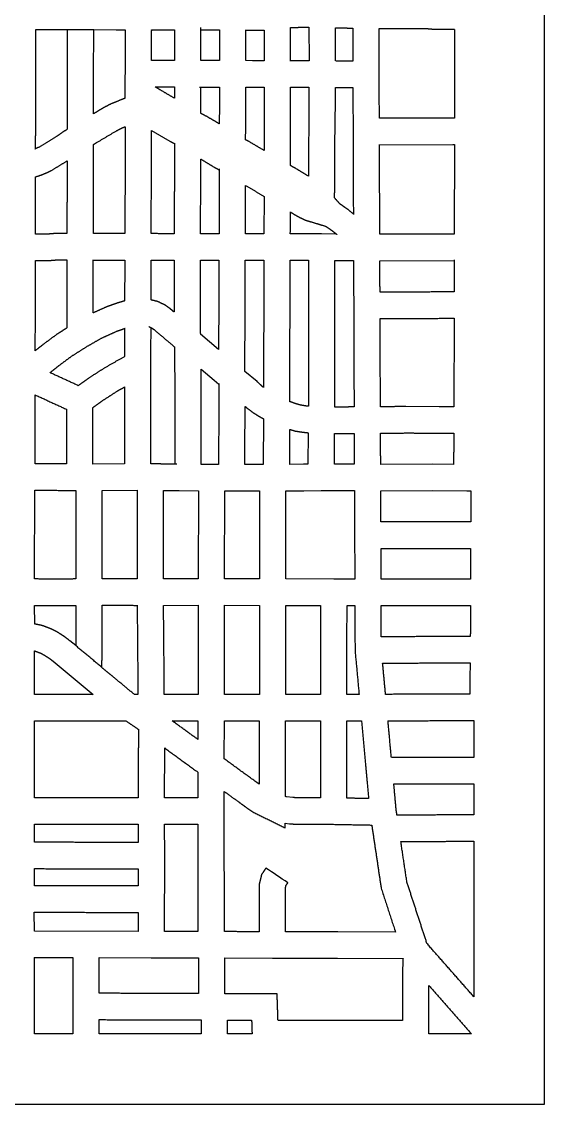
# Model space of a CAD drawing. Header units: millimetres. Extents: x 221 to 753, y -299 to -80.
# Drawn here: x 693.3 to 752.8, y -298.8 to -175.6 of the extents above; entities that cross this region are included whole.
import ezdxf

# ---------------------------------------------------------------- set-up
doc = ezdxf.new("R2010")
doc.units = ezdxf.units.MM
doc.layers.add('Laser$Cut', color=1, linetype='Continuous', true_color=0xff0000)
doc.layers.add('Laser$Outline', color=3, linetype='Continuous', true_color=0x00ff00)

msp = doc.modelspace()

# ---------------------------------------------------------------- linework, layer by layer
at = {"layer": 'Laser$Cut'}
for p, q in [((694.94, -176.52), (697.12, -176.53)), ((697.12, -176.53), (698.54, -176.53)), ((698.54, -176.53), (700.04, -176.54)), ((700.04, -176.54), (701.54, -176.55)), ((701.54, -176.55), (704.1, -176.57)), ((704.1, -176.57), (705.1, -176.57)), ((705.1, -176.57), (705.1, -180.6)), ((708.1, -176.58), (709.82, -176.58)), ((709.82, -176.58), (710.73, -176.58)), ((713.73, -180.08), (713.73, -176.59)), ((713.73, -176.59), (715.85, -176.59)), ((723.92, -176.83), (723.92, -176.33)), ((723.92, -176.85), (723.92, -176.83)), ((723.93, -180.1), (723.92, -176.85)), ((726.02, -176.29), (726.03, -180.07)), ((729.02, -177.08), (729.02, -177.08)), ((731, -176.39), (731, -177.14)), ((731, -177.14), (731, -177.32)), ((731, -177.15), (731, -177.15)), ((734, -176.6), (734, -176.42)), ((734, -176.42), (734.61, -176.43)), ((734, -178.82), (734, -176.6)), ((734, -177.17), (734, -177.17)), ((734.61, -176.43), (735.28, -176.43)), ((735.28, -176.43), (736.9, -176.43)), ((736.9, -176.43), (738.53, -176.43)), ((742.57, -176.54), (742.57, -177.34)), ((731, -177.32), (731, -178.84)), ((742.57, -177.34), (742.56, -186.62)), ((720.93, -179.6), (720.93, -180.09)), ((731, -178.84), (731.01, -180.14)), ((734.02, -181.15), (734, -178.82)), ((705.1, -180.6), (705.09, -182.77)), ((708.35, -180.06), (708.1, -180.06)), ((710.66, -180.07), (708.35, -180.06)), ((710.73, -180.07), (710.66, -180.07)), ((710.73, -180.07), (710.73, -180.07)), ((715.36, -180.08), (713.73, -180.08)), ((715.84, -180.08), (715.36, -180.08)), ((719.61, -180.09), (718.84, -180.08)), ((720.93, -180.09), (719.61, -180.09)), ((723.93, -180.1), (723.85, -180.1)), ((726.03, -180.07), (726.03, -180.1)), ((726.03, -180.1), (726.03, -180.11)), ((729.03, -180.12), (729.03, -180.12)), ((734.02, -181.63), (734.02, -181.15)), ((705.09, -182.77), (705.09, -184.36)), ((708.52, -183.06), (708.93, -183.06)), ((713.59, -183.08), (713.73, -183.08)), ((713.72, -186.08), (713.73, -183.08)), ((718.83, -183.08), (719.71, -183.09)), ((719.71, -183.09), (720.93, -183.09)), ((720.93, -183.09), (720.92, -185.37)), ((723.91, -192.01), (723.93, -183.1)), ((723.93, -183.1), (725.83, -183.11)), ((725.83, -183.11), (726.02, -183.11)), ((729.02, -184.59), (729.02, -183.12)), ((729.02, -183.12), (730.91, -183.14)), ((730.91, -183.14), (731.02, -183.14)), ((728.98, -189.8), (729.02, -184.59)), ((720.92, -185.37), (720.91, -190.29)), ((701.52, -186.12), (701.52, -186.12)), ((742.39, -186.62), (734.03, -186.64)), ((742.56, -186.62), (742.39, -186.62)), ((698.51, -187.89), (698.51, -187.89)), ((705.11, -187.59), (705.1, -193.67)), ((708.11, -190.24), (708.11, -188.02)), ((694.93, -190.1), (694.93, -190.1)), ((701.51, -189.61), (701.51, -189.61)), ((708.1, -193.68), (708.11, -190.24)), ((728.95, -195), (728.98, -189.8)), ((734.04, -189.64), (742.39, -189.62)), ((742.39, -189.62), (742.56, -189.62)), ((742.56, -189.62), (742.54, -199.81)), ((694.91, -193.29), (694.91, -193.29)), ((705.1, -193.67), (705.09, -197.04)), ((708.08, -198.13), (708.1, -193.68)), ((720.93, -195.52), (720.9, -199.78)), ((705.09, -197.04), (705.08, -199.75)), ((708.08, -199.75), (708.08, -198.13)), ((698.5, -199.74), (697.14, -199.74)), ((705.07, -199.75), (701.5, -199.75)), ((705.08, -199.75), (705.07, -199.75)), ((714.53, -199.77), (713.69, -199.77)), ((727.45, -199.79), (723.9, -199.78)), ((723.9, -199.78), (723.9, -199.78)), ((729.13, -199.8), (727.45, -199.79)), ((698.49, -202.74), (698.49, -202.74)), ((705.07, -202.75), (705.07, -203.18)), ((705.07, -202.75), (705.07, -202.75)), ((708.06, -207.1), (708.07, -202.75)), ((708.07, -202.75), (710.69, -202.76)), ((713.69, -202.77), (715.78, -202.77)), ((718.78, -202.77), (720.88, -202.78)), ((720.88, -202.78), (720.88, -204.72)), ((723.86, -218.33), (723.88, -202.78)), ((723.88, -202.78), (725.95, -202.78)), ((725.95, -202.78), (725.95, -219.38)), ((728.95, -219.47), (728.95, -202.79)), ((728.95, -202.79), (731.1, -202.81)), ((734.09, -202.83), (742.54, -202.81)), ((742.54, -202.72), (742.54, -206.37)), ((705.07, -203.18), (705.06, -207.4)), ((720.88, -204.72), (720.86, -217.24)), ((708.06, -207.29), (708.06, -207.1)), ((705.06, -210.51), (705.04, -213.74)), ((708.05, -213.06), (708.06, -210.43)), ((742.53, -209.37), (742.51, -219.45)), ((715.74, -212.92), (713.68, -211.19)), ((710.74, -212.64), (710.74, -212.64)), ((710.74, -212.64), (710.74, -213.09)), ((708.04, -214.62), (708.05, -213.06)), ((710.74, -213.09), (710.76, -217.95)), ((708.03, -225.94), (708.04, -214.62)), ((713.75, -215.16), (715.23, -216.4)), ((713.77, -224.85), (713.75, -215.16)), ((720.12, -216.57), (718.73, -215.42)), ((715.23, -216.4), (715.77, -216.85)), ((705.04, -217.19), (705.03, -225.94)), ((715.77, -216.85), (715.76, -219.47)), ((715.77, -216.8), (715.77, -216.85)), ((694.87, -225.93), (694.89, -218.09)), ((710.76, -217.95), (710.77, -225.97)), ((723.86, -218.86), (723.86, -218.33)), ((715.76, -219.47), (715.73, -225.99)), ((731.15, -219.46), (731.15, -219.46)), ((740.84, -219.44), (737.05, -219.42)), ((742.51, -219.45), (740.84, -219.44)), ((742.51, -219.45), (742.51, -219.45)), ((720.85, -220.81), (720.83, -225.99)), ((723.83, -225.98), (723.85, -222.02)), ((725.93, -222.39), (725.91, -225.98)), ((728.91, -225.97), (728.93, -222.47)), ((734.17, -222.44), (734.17, -222.44)), ((739.37, -222.43), (742.49, -222.45)), ((713.77, -225.99), (713.77, -224.85)), ((698.44, -225.94), (694.87, -225.93)), ((705.03, -225.94), (701.44, -225.95)), ((705.03, -225.94), (705.03, -225.94)), ((714.99, -226), (713.77, -225.99)), ((715.73, -226), (714.99, -226)), ((725.41, -225.98), (723.83, -225.99)), ((725.91, -225.98), (725.41, -225.98)), ((740.02, -225.97), (734.18, -225.99)), ((742.47, -225.99), (740.02, -225.97)), ((694.82, -239.02), (694.86, -228.93)), ((702.52, -228.95), (706.53, -228.94)), ((706.47, -228.94), (706.48, -231.45)), ((709.48, -231.45), (709.47, -228.95)), ((710.98, -228.97), (711.25, -228.97)), ((711.25, -228.97), (713.47, -228.99)), ((713.47, -228.99), (713.43, -239.01)), ((713.47, -228.99), (713.47, -228.99)), ((716.43, -239.01), (716.47, -228.99)), ((716.47, -228.99), (720.4, -228.99)), ((723.4, -229.15), (723.4, -228.98)), ((723.4, -228.99), (725.42, -228.98)), ((725.42, -228.98), (727.4, -228.97)), ((727.4, -228.97), (731.19, -228.97)), ((734.19, -228.99), (740.02, -228.97)), ((740.02, -228.97), (743.96, -229)), ((723.39, -239.02), (723.4, -229.15)), ((743.96, -229), (744.44, -229)), ((744.44, -229), (744.42, -232.54)), ((706.48, -231.45), (706.47, -239.01)), ((709.47, -239.02), (709.48, -231.45)), ((744.41, -235.54), (744.4, -239.04)), ((706.47, -239.01), (706.47, -239.02)), ((709.47, -239.02), (709.47, -239.02)), ((713.43, -239.01), (713.43, -239.01)), ((720.39, -239.02), (716.43, -239.01)), ((728.86, -239.03), (723.39, -239.02)), ((731.23, -239.04), (728.86, -239.03)), ((734.23, -239.05), (734.23, -239.05)), ((694.83, -244.14), (694.82, -242.02)), ((709.48, -242.02), (713.43, -242.01)), ((713.43, -242.01), (713.41, -252.15)), ((716.41, -252.15), (716.43, -242.01)), ((716.43, -242.01), (720.39, -242.02)), ((720.39, -242.02), (720.38, -249.01)), ((734.24, -242.05), (734.24, -242.05)), ((744.39, -242.04), (744.39, -243.85)), ((698.77, -246), (698.72, -245.96)), ((698.84, -246.06), (698.77, -246)), ((699.49, -246.6), (698.84, -246.06)), ((694.81, -252.17), (694.82, -247.2)), ((696.87, -248.33), (696.92, -248.36)), ((696.92, -248.36), (699.43, -250.45)), ((744.34, -248.57), (744.32, -250.29)), ((744.34, -248.56), (744.34, -248.57)), ((720.38, -249.01), (720.38, -252.15)), ((699.43, -250.45), (701.49, -252.17)), ((744.32, -250.29), (744.32, -252.13)), ((694.81, -252.17), (694.81, -252.17)), ((713.41, -252.15), (713.41, -252.16)), ((723.38, -252.15), (723.38, -252.15)), ((694.81, -263.89), (694.81, -255.17)), ((713.4, -255.16), (713.39, -257.28)), ((716.37, -259.46), (716.4, -255.15)), ((720.37, -255.15), (720.37, -257.02)), ((720.37, -257.02), (720.35, -262.35)), ((716.48, -259.54), (716.37, -259.46)), ((713.37, -260.97), (713.38, -263.92)), ((716.38, -265.42), (716.38, -263.18)), ((701.72, -263.9), (694.81, -263.89)), ((706.6, -263.91), (701.72, -263.9)), ((706.6, -263.91), (706.6, -263.91)), ((713.38, -263.92), (709.6, -263.91)), ((709.6, -263.91), (709.6, -263.91)), ((713.38, -263.92), (713.38, -263.92)), ((724.18, -263.87), (723.48, -263.79)), ((724.22, -263.88), (724.18, -263.87)), ((716.4, -279.12), (716.38, -265.42)), ((718.98, -265.07), (719.07, -265.12)), ((719.07, -265.12), (719.63, -265.5)), ((694.8, -266.89), (701.72, -266.9)), ((694.8, -268.96), (694.8, -266.89)), ((701.72, -266.9), (706.6, -266.91)), ((709.61, -270.52), (709.6, -266.91)), ((709.6, -266.91), (713.39, -266.92)), ((723.33, -266.79), (723.82, -266.85)), ((723.82, -266.85), (723.97, -266.87)), ((706.61, -268.97), (706.61, -268.98)), ((709.6, -279.1), (709.61, -270.52)), ((694.79, -273.92), (694.79, -271.96)), ((694.79, -279.07), (694.78, -276.92)), ((706.6, -279.09), (694.79, -279.07)), ((694.79, -279.07), (694.79, -279.07)), ((711.98, -279.11), (709.6, -279.1)), ((713.4, -279.11), (711.98, -279.11)), ((720.36, -279.13), (720.36, -279.13)), ((729.29, -279.14), (723.36, -279.13)), ((735.86, -279.17), (729.29, -279.14)), ((694.78, -282.07), (699.17, -282.08)), ((694.79, -288.48), (694.79, -282.07)), ((702.17, -282.08), (708.09, -282.09)), ((708.09, -282.09), (711.97, -282.11)), ((711.97, -282.11), (713.45, -282.11)), ((716.45, -282.12), (721.86, -282.13)), ((721.86, -282.13), (729.28, -282.14)), ((729.28, -282.14), (736.74, -282.17)), ((694.79, -290.76), (694.79, -288.48))]:
    msp.add_line(p, q, dxfattribs=at)
msp.add_lwpolyline([(734.2, -232.54), (734.19, -228.99)], dxfattribs=at)
for points, degree in [([(694.97, -183.12), (694.96, -179.82), (694.94, -176.52)], 2), ([(694.94, -176.52), (694.94, -176.52), (694.94, -176.52)], 2), ([(698.54, -176.53), (698.53, -182.21), (698.51, -187.89)], 2), ([(698.54, -176.53), (698.54, -176.53), (698.54, -176.53)], 2), ([(701.52, -186.12), (701.53, -181.33), (701.54, -176.55)], 2), ([(708.1, -176.6), (708.1, -176.59), (708.1, -176.58)], 2), ([(708.1, -179.25), (708.1, -177.97), (708.1, -176.69)], 2), ([(708.11, -176.6), (708.11, -176.6), (708.11, -176.61), (708.11, -176.62)], 3), ([(708.11, -176.62), (708.11, -176.63), (708.11, -176.64), (708.11, -176.64)], 3), ([(708.11, -176.66), (708.11, -176.66), (708.11, -176.65), (708.11, -176.65)], 3), ([(708.11, -176.67), (708.11, -176.68), (708.11, -176.68), (708.11, -176.69)], 3), ([(708.11, -176.78), (708.11, -176.78), (708.11, -176.78), (708.11, -176.78)], 3), ([(710.73, -176.58), (710.73, -178.33), (710.73, -180.07)], 2), ([(713.73, -176.59), (713.73, -176.46), (713.73, -176.33)], 2), ([(715.85, -176.59), (715.85, -178.34), (715.84, -180.08)], 2), ([(718.84, -180.08), (718.85, -178.34), (718.85, -176.59)], 2), ([(718.85, -176.6), (719.88, -176.6), (720.92, -176.6)], 2), ([(720.92, -176.6), (720.92, -178.1), (720.93, -179.6)], 2), ([(723.91, -176.33), (724.17, -176.32), (724.43, -176.3)], 2), ([(723.92, -176.83), (723.92, -176.83), (723.92, -176.83)], 2), ([(724.43, -176.3), (724.65, -176.3), (724.86, -176.29)], 2), ([(724.86, -176.29), (725.44, -176.29), (726.02, -176.29)], 2), ([(729.02, -176.35), (729.16, -176.35), (729.3, -176.35)], 2), ([(729.02, -177.07), (729.02, -176.71), (729.02, -176.35)], 2), ([(729.02, -177.14), (729.02, -177.11), (729.02, -177.07)], 2), ([(729.03, -180.12), (729.03, -178.63), (729.02, -177.14)], 2), ([(729.3, -176.35), (729.66, -176.36), (730.01, -176.36)], 2), ([(730.01, -176.36), (730.42, -176.37), (730.83, -176.38)], 2), ([(730.83, -176.38), (730.92, -176.38), (731, -176.39)], 2), ([(738.53, -176.43), (738.74, -176.43), (738.95, -176.43)], 2), ([(738.95, -176.43), (739.39, -176.44), (739.82, -176.45)], 2), ([(739.82, -176.45), (740, -176.49), (740.19, -176.52)], 2), ([(741.54, -176.53), (740.86, -176.53), (740.19, -176.52)], 2), ([(742.57, -176.54), (742.05, -176.54), (741.54, -176.53)], 2), ([(741.54, -176.53), (741.54, -176.53), (741.54, -176.53), (741.54, -176.53)], 3), ([(708.1, -180.06), (708.1, -179.65), (708.1, -179.25)], 2), ([(708.35, -180.03), (708.35, -180.03), (708.35, -180.03), (708.35, -180.03)], 3), ([(708.36, -180.06), (708.36, -180.06), (708.36, -180.06), (708.36, -180.06)], 3), ([(726.03, -180.11), (724.98, -180.11), (723.93, -180.1)], 2), ([(731.01, -180.14), (730.02, -180.13), (729.03, -180.12)], 2), ([(734.01, -181.61), (734.01, -181.6), (734.01, -181.6)], 2), ([(734.03, -186.63), (734.02, -184.12), (734.01, -181.61)], 2), ([(734.01, -181.61), (734.01, -181.61), (734.01, -181.61), (734.01, -181.61)], 3), ([(734.02, -181.63), (734.02, -181.62), (734.02, -181.61)], 2), ([(694.93, -190.1), (694.95, -186.61), (694.97, -183.12)], 2), ([(709.01, -183.35), (708.76, -183.21), (708.52, -183.06)], 2), ([(708.93, -183.06), (709.83, -183.07), (710.73, -183.07)], 2), ([(710.72, -184.36), (709.86, -183.85), (709.01, -183.35)], 2), ([(710.73, -183.07), (710.72, -183.72), (710.72, -184.36)], 2), ([(713.73, -183.08), (714.78, -183.08), (715.83, -183.08)], 2), ([(715.83, -183.08), (715.83, -184.04), (715.83, -185)], 2), ([(718.82, -189.09), (718.83, -186.09), (718.83, -183.08)], 2), ([(726.02, -183.1), (725.99, -188.16), (725.96, -193.23)], 2), ([(731.02, -183.14), (731.04, -190.32), (731.07, -197.5)], 2), ([(705.1, -184.36), (704.32, -184.67), (703.54, -184.98)], 2), ([(705.09, -184.36), (705.09, -184.36), (705.09, -184.36)], 2), ([(710.72, -184.36), (710.72, -184.36), (710.72, -184.36)], 2), ([(702.69, -185.42), (702.1, -185.77), (701.52, -186.12)], 2), ([(703.54, -184.98), (703.11, -185.2), (702.69, -185.42)], 2), ([(715.83, -185), (715.83, -186.14), (715.82, -187.28)], 2), ([(714.45, -186.46), (714.08, -186.27), (713.72, -186.08)], 2), ([(715.43, -187.03), (714.94, -186.75), (714.45, -186.46)], 2), ([(715.82, -187.28), (715.63, -187.16), (715.43, -187.03)], 2), ([(734.03, -186.64), (734.03, -186.64), (734.03, -186.63)], 2), ([(698.51, -187.89), (697.88, -188.31), (697.25, -188.74)], 2), ([(698.51, -187.89), (698.51, -187.89), (698.51, -187.89)], 2), ([(701.87, -189.4), (703.01, -188.72), (704.15, -188.05)], 2), ([(704.15, -188.05), (704.47, -187.88), (704.79, -187.71)], 2), ([(704.79, -187.71), (704.95, -187.65), (705.11, -187.59)], 2), ([(708.11, -188.02), (709.15, -188.63), (710.2, -189.23)], 2), ([(708.11, -188.02), (708.11, -188.02), (708.11, -188.02)], 2), ([(715.82, -187.28), (715.82, -187.28), (715.82, -187.28)], 2), ([(697.25, -188.74), (696.27, -189.34), (695.28, -189.94)], 2), ([(701.51, -189.61), (701.69, -189.51), (701.87, -189.4)], 2), ([(710.2, -189.23), (710.46, -189.37), (710.72, -189.51)], 2), ([(710.72, -189.47), (710.72, -189.49), (710.72, -189.52)], 2), ([(710.72, -189.51), (710.72, -189.52), (710.73, -189.52)], 2), ([(710.72, -189.52), (710.72, -190.54), (710.72, -191.56)], 2), ([(719.21, -189.29), (719.01, -189.19), (718.82, -189.09)], 2), ([(720.91, -190.29), (720.06, -189.79), (719.21, -189.29)], 2), ([(694.93, -190.1), (694.89, -190.12), (694.85, -190.14)], 2), ([(695.28, -189.94), (695.1, -190.02), (694.93, -190.1)], 2), ([(701.5, -199.75), (701.5, -194.68), (701.51, -189.61)], 2), ([(701.51, -189.61), (701.51, -189.61), (701.51, -189.61)], 2), ([(720.91, -190.29), (720.91, -190.29), (720.91, -190.29)], 2), ([(734.08, -199.83), (734.06, -194.73), (734.04, -189.63)], 2), ([(696.69, -192.59), (697.6, -192.04), (698.51, -191.48)], 2), ([(698.51, -191.48), (698.5, -195.61), (698.5, -199.74)], 2), ([(698.51, -191.48), (698.51, -191.48), (698.51, -191.48)], 2), ([(710.72, -191.56), (710.71, -195.4), (710.69, -199.24)], 2), ([(713.69, -199.77), (713.71, -195.52), (713.72, -191.27)], 2), ([(713.72, -191.27), (714.44, -191.71), (715.15, -192.14)], 2), ([(724.58, -192.38), (724.25, -192.2), (723.91, -192.01)], 2), ([(694.91, -193.29), (694.99, -193.27), (695.06, -193.25)], 2), ([(695.06, -193.25), (695.45, -193.12), (695.84, -192.98)], 2), ([(695.84, -192.98), (696.27, -192.79), (696.69, -192.59)], 2), ([(715.15, -192.14), (715.47, -192.31), (715.79, -192.49)], 2), ([(715.79, -192.4), (715.8, -193.29), (715.82, -194.18)], 2), ([(725.96, -193.22), (725.27, -192.8), (724.58, -192.38)], 2), ([(725.96, -193.23), (725.96, -193.22), (725.96, -193.22)], 2), ([(694.91, -193.29), (694.91, -193.29), (694.91, -193.29)], 2), ([(694.91, -199.82), (694.91, -196.56), (694.91, -193.29)], 2), ([(715.82, -194.18), (715.81, -196.11), (715.8, -198.04)], 2), ([(718.8, -199.77), (718.81, -197.14), (718.82, -194.51)], 2), ([(718.82, -194.51), (718.82, -194.39), (718.82, -194.28)], 2), ([(718.82, -194.28), (719.88, -194.9), (720.93, -195.52)], 2), ([(718.82, -194.51), (718.82, -194.51), (718.82, -194.51), (718.82, -194.51)], 3), ([(720.1, -195.07), (720.1, -195.07), (720.1, -195.07), (720.1, -195.07)], 3), ([(720.93, -195.52), (720.94, -195.53), (720.95, -195.53)], 2), ([(728.9, -195.65), (728.91, -195.65), (728.91, -195.64)], 2), ([(729.57, -196.4), (729.24, -196.03), (728.9, -195.65)], 2), ([(728.91, -195.64), (728.93, -195.32), (728.95, -195)], 2), ([(729.96, -196.67), (729.77, -196.53), (729.57, -196.4)], 2), ([(730.48, -197.03), (730.22, -196.85), (729.96, -196.67)], 2), ([(715.8, -198.04), (715.8, -198.9), (715.8, -199.77)], 2), ([(715.8, -198.04), (715.8, -198.04), (715.8, -198.04), (715.8, -198.04)], 3), ([(723.9, -199.78), (723.91, -198.54), (723.92, -197.29)], 2), ([(723.91, -197.29), (723.92, -197.3), (723.92, -197.3)], 2), ([(723.92, -197.3), (724.16, -197.44), (724.4, -197.59)], 2), ([(724.4, -197.59), (724.69, -197.75), (724.99, -197.92)], 2), ([(724.99, -197.92), (725.29, -198.06), (725.59, -198.2)], 2), ([(725.59, -198.2), (725.67, -198.22), (725.74, -198.25)], 2), ([(731.14, -197.57), (730.81, -197.3), (730.48, -197.03)], 2), ([(731.07, -197.5), (731.07, -197.5), (731.07, -197.51)], 2), ([(710.69, -199.24), (710.69, -199.5), (710.69, -199.76)], 2), ([(725.74, -198.25), (725.79, -198.26), (725.84, -198.28)], 2), ([(725.84, -198.28), (725.95, -198.31), (726.07, -198.35)], 2), ([(726.07, -198.35), (726.08, -198.35), (726.1, -198.36)], 2), ([(726.1, -198.36), (727.01, -198.63), (727.92, -198.91)], 2), ([(727.92, -198.91), (728.08, -199.02), (728.25, -199.13)], 2), ([(728.25, -199.13), (728.46, -199.28), (728.67, -199.43)], 2), ([(728.67, -199.43), (728.9, -199.61), (729.13, -199.79)], 2), ([(696.18, -199.82), (695.54, -199.82), (694.91, -199.82)], 2), ([(697.14, -199.74), (696.66, -199.78), (696.18, -199.82)], 2), ([(698.5, -199.74), (698.5, -199.74), (698.5, -199.74)], 2), ([(710.69, -199.76), (709.38, -199.76), (708.08, -199.75)], 2), ([(715.8, -199.77), (715.16, -199.77), (714.53, -199.77)], 2), ([(720.9, -199.78), (719.85, -199.77), (718.8, -199.77)], 2), ([(720.9, -199.78), (720.9, -199.78), (720.9, -199.78)], 2), ([(729.13, -199.79), (729.17, -199.82), (729.2, -199.85)], 2), ([(742.54, -199.81), (738.31, -199.82), (734.08, -199.83)], 2), ([(734.08, -199.83), (734.08, -199.83), (734.08, -199.83)], 2), ([(694.9, -213.06), (694.9, -207.94), (694.91, -202.82)], 2), ([(694.91, -202.82), (695.61, -202.82), (696.3, -202.82)], 2), ([(696.3, -202.82), (696.78, -202.78), (697.27, -202.74)], 2), ([(697.27, -202.74), (697.88, -202.74), (698.49, -202.74)], 2), ([(698.49, -202.74), (698.49, -206.61), (698.48, -210.48)], 2), ([(698.49, -202.74), (698.49, -202.74), (698.49, -202.74)], 2), ([(701.48, -208.76), (701.49, -205.75), (701.49, -202.74)], 2), ([(701.49, -202.75), (703.28, -202.75), (705.07, -202.75)], 2), ([(710.69, -202.76), (710.68, -203.87), (710.68, -204.98)], 2), ([(713.67, -210.55), (713.68, -206.66), (713.69, -202.77)], 2), ([(715.78, -202.77), (715.76, -207.84), (715.74, -212.92)], 2), ([(718.73, -215.42), (718.76, -209.09), (718.78, -202.77)], 2), ([(731.09, -202.81), (731.12, -211.13), (731.15, -219.46)], 2), ([(734.1, -206.42), (734.1, -204.62), (734.09, -202.83)], 2), ([(710.68, -204.98), (710.68, -206.82), (710.68, -208.66)], 2), ([(734.1, -206.42), (734.1, -206.42), (734.1, -206.42)], 2), ([(734.11, -206.42), (734.11, -206.42), (734.1, -206.42)], 2), ([(742.54, -206.37), (738.32, -206.4), (734.11, -206.42)], 2), ([(742.54, -206.37), (742.54, -206.37), (742.54, -206.37)], 2), ([(704.2, -207.65), (703.61, -207.87), (703.01, -208.08)], 2), ([(705.06, -207.4), (704.63, -207.53), (704.2, -207.65)], 2), ([(708.83, -207.48), (708.45, -207.38), (708.06, -207.29)], 2), ([(709.64, -207.86), (709.23, -207.67), (708.83, -207.48)], 2), ([(710.24, -208.29), (709.94, -208.08), (709.64, -207.86)], 2), ([(703.01, -208.08), (702.25, -208.42), (701.48, -208.76)], 2), ([(710.67, -208.66), (710.46, -208.48), (710.24, -208.29)], 2), ([(710.68, -208.66), (710.67, -208.66), (710.67, -208.66)], 2), ([(698.48, -210.48), (697.9, -210.85), (697.32, -211.22)], 2), ([(705.06, -210.53), (705.09, -210.52), (705.12, -210.51)], 2), ([(707.81, -210.32), (707.96, -210.39), (708.11, -210.46)], 2), ([(708.11, -210.46), (708.26, -210.56), (708.4, -210.66)], 2), ([(734.12, -209.42), (738.32, -209.4), (742.53, -209.37)], 2), ([(734.15, -219.44), (734.13, -214.43), (734.12, -209.42)], 2), ([(697.32, -211.22), (696.56, -211.79), (695.8, -212.35)], 2), ([(700.76, -212.59), (701.63, -212.09), (702.51, -211.59)], 2), ([(702.51, -211.59), (703.32, -211.23), (704.13, -210.86)], 2), ([(704.13, -210.86), (704.59, -210.7), (705.06, -210.53)], 2), ([(708.4, -210.66), (709.57, -211.65), (710.74, -212.64)], 2), ([(713.71, -211.21), (713.69, -210.88), (713.67, -210.55)], 2), ([(695.8, -212.35), (695.35, -212.7), (694.9, -213.06)], 2), ([(699.02, -213.69), (699.89, -213.14), (700.76, -212.59)], 2), ([(697.62, -214.73), (698.32, -214.21), (699.02, -213.69)], 2), ([(705.04, -213.74), (703.89, -214.39), (702.74, -215.05)], 2), ([(696.56, -215.57), (697.09, -215.15), (697.62, -214.73)], 2), ([(702.74, -215.05), (701.86, -215.61), (700.98, -216.18)], 2), ([(718.73, -215.42), (718.73, -215.42), (718.73, -215.42)], 2), ([(699.79, -217.04), (698.18, -216.3), (696.57, -215.56)], 2), ([(700.98, -216.18), (700.38, -216.61), (699.79, -217.04)], 2), ([(720.77, -217.18), (720.45, -216.87), (720.12, -216.57)], 2), ([(702.67, -218.66), (703.48, -218.14), (704.29, -217.61)], 2), ([(704.29, -217.61), (704.67, -217.4), (705.04, -217.19)], 2), ([(720.86, -217.24), (720.82, -217.21), (720.77, -217.18)], 2), ([(720.86, -217.24), (720.86, -217.24), (720.86, -217.24)], 2), ([(694.89, -218.09), (696.67, -218.91), (698.45, -219.73)], 2), ([(694.89, -218.09), (694.89, -218.09), (694.89, -218.09)], 2), ([(701.45, -219.53), (702.06, -219.1), (702.67, -218.66)], 2), ([(724.53, -219.1), (724.19, -218.98), (723.86, -218.86)], 2), ([(725.13, -219.26), (724.83, -219.18), (724.53, -219.1)], 2), ([(698.45, -219.73), (698.45, -222.83), (698.44, -225.94)], 2), ([(701.44, -225.95), (701.45, -222.74), (701.45, -219.53)], 2), ([(718.73, -225.99), (718.74, -222.69), (718.76, -219.4)], 2), ([(718.76, -219.4), (718.8, -219.43), (718.84, -219.47)], 2), ([(718.84, -219.47), (719.22, -219.77), (719.61, -220.06)], 2), ([(719.61, -220.06), (719.94, -220.27), (720.27, -220.48)], 2), ([(725.66, -219.35), (725.39, -219.31), (725.13, -219.26)], 2), ([(725.95, -219.38), (725.8, -219.36), (725.66, -219.35)], 2), ([(731.15, -219.46), (730.05, -219.47), (728.95, -219.47)], 2), ([(731.15, -219.46), (731.15, -219.46), (731.15, -219.46)], 2), ([(736.66, -219.42), (735.41, -219.43), (734.15, -219.44)], 2), ([(734.15, -219.44), (734.15, -219.44), (734.15, -219.44)], 2), ([(737.05, -219.42), (736.86, -219.42), (736.66, -219.42)], 2), ([(720.27, -220.48), (720.56, -220.64), (720.85, -220.81)], 2), ([(723.85, -222.02), (724.17, -222.11), (724.49, -222.2)], 2), ([(724.49, -222.2), (724.88, -222.26), (725.27, -222.32)], 2), ([(725.27, -222.32), (725.6, -222.36), (725.93, -222.39)], 2), ([(728.93, -222.47), (730.05, -222.47), (731.17, -222.46)], 2), ([(731.17, -222.46), (731.17, -224.22), (731.18, -225.97)], 2), ([(734.17, -222.44), (735.61, -222.43), (737.05, -222.42)], 2), ([(734.18, -225.99), (734.17, -224.22), (734.17, -222.44)], 2), ([(737.05, -222.42), (738.21, -222.42), (739.37, -222.43)], 2), ([(742.49, -222.45), (742.48, -224.22), (742.47, -225.99)], 2), ([(698.44, -225.94), (698.44, -225.94), (698.44, -225.94)], 2), ([(708.87, -225.94), (708.45, -225.94), (708.03, -225.94)], 2), ([(710.77, -225.97), (709.82, -225.96), (708.87, -225.94)], 2), ([(711, -225.97), (710.88, -225.97), (710.77, -225.97)], 2), ([(715.73, -225.99), (715.73, -225.99), (715.73, -226)], 2), ([(715.73, -226), (715.73, -226), (715.73, -226)], 2), ([(720.83, -225.99), (719.78, -225.99), (718.73, -225.99)], 2), ([(718.73, -225.99), (718.73, -225.99), (718.73, -225.99)], 2), ([(720.83, -225.99), (720.83, -225.99), (720.83, -225.99)], 2), ([(720.83, -225.99), (720.83, -225.99), (720.83, -225.99)], 2), ([(723.83, -225.99), (723.83, -225.99), (723.83, -225.98)], 2), ([(731.18, -225.97), (730.04, -225.97), (728.91, -225.97)], 2), ([(728.91, -225.97), (728.91, -225.97), (728.91, -225.97)], 2), ([(731.18, -225.97), (731.18, -225.97), (731.18, -225.97)], 2), ([(742.47, -225.99), (742.47, -225.99), (742.47, -225.99)], 2), ([(694.86, -228.93), (697.19, -228.94), (699.52, -228.95)], 2), ([(699.52, -228.95), (699.51, -233.98), (699.5, -239.02)], 2), ([(702.5, -239.01), (702.51, -233.98), (702.52, -228.95)], 2), ([(709.47, -228.95), (710.22, -228.96), (710.98, -228.97)], 2), ([(720.4, -228.99), (720.39, -234), (720.39, -239.01)], 2), ([(731.19, -228.97), (731.21, -234), (731.23, -239.04)], 2), ([(734.2, -232.54), (734.2, -232.54), (734.2, -232.53)], 2), ([(744.42, -232.54), (739.31, -232.54), (734.2, -232.54)], 2), ([(734.23, -239.04), (734.22, -237.29), (734.22, -235.54)], 2), ([(734.22, -235.54), (739.31, -235.54), (744.41, -235.54)], 2), ([(697.48, -239.04), (696.15, -239.03), (694.82, -239.02)], 2), ([(699.5, -239.02), (698.49, -239.03), (697.48, -239.04)], 2), ([(706.47, -239.02), (704.49, -239.01), (702.5, -239.01)], 2), ([(713.43, -239.01), (711.45, -239.02), (709.47, -239.02)], 2), ([(720.39, -239.01), (720.39, -239.02), (720.39, -239.02)], 2), ([(731.23, -239.04), (731.23, -239.04), (731.23, -239.04)], 2), ([(744.4, -239.04), (739.32, -239.05), (734.23, -239.05)], 2), ([(734.23, -239.05), (734.23, -239.05), (734.23, -239.04)], 2), ([(694.82, -242.02), (696.15, -242.03), (697.48, -242.04)], 2), ([(697.48, -242.04), (698.49, -242.03), (699.5, -242.02)], 2), ([(699.5, -242.02), (699.49, -244.31), (699.49, -246.6)], 2), ([(702.48, -249.09), (702.49, -245.55), (702.5, -242.01)], 2), ([(702.5, -242.01), (704.49, -242.01), (706.49, -242.02)], 2), ([(706.48, -242.01), (706.53, -247.09), (706.57, -252.16)], 2), ([(709.57, -252.16), (709.53, -247.09), (709.48, -242.02)], 2), ([(723.38, -252.15), (723.38, -247.08), (723.39, -242.02)], 2), ([(723.39, -242.02), (725.37, -242.02), (727.35, -242.02)], 2), ([(723.39, -242.02), (723.39, -242.02), (723.39, -242.02)], 2), ([(727.35, -242.02), (727.34, -247.08), (727.34, -252.14)], 2), ([(730.34, -252.14), (730.34, -247.09), (730.35, -242.03)], 2), ([(730.35, -242.03), (730.8, -242.04), (731.24, -242.04)], 2), ([(731.24, -242.04), (731.25, -244.6), (731.26, -247.17)], 2), ([(734.24, -242.05), (739.32, -242.05), (744.39, -242.04)], 2), ([(734.25, -245.59), (734.25, -243.82), (734.24, -242.04)], 2), ([(695.69, -244.32), (695.26, -244.23), (694.83, -244.14)], 2), ([(696.72, -244.71), (696.21, -244.51), (695.69, -244.32)], 2), ([(697.38, -245.05), (697.05, -244.88), (696.72, -244.71)], 2), ([(744.39, -243.85), (744.38, -244.71), (744.37, -245.56)], 2), ([(698.08, -245.49), (697.73, -245.27), (697.38, -245.05)], 2), ([(698.72, -245.96), (698.4, -245.72), (698.08, -245.49)], 2), ([(744.37, -245.56), (739.31, -245.58), (734.25, -245.59)], 2), ([(694.82, -247.2), (694.83, -247.21), (694.85, -247.21)], 2), ([(694.85, -247.21), (695.17, -247.33), (695.49, -247.45)], 2), ([(695.49, -247.45), (695.69, -247.55), (695.89, -247.66)], 2), ([(702.48, -249.09), (700.99, -247.84), (699.49, -246.6)], 2), ([(731.26, -247.17), (731.49, -249.65), (731.72, -252.14)], 2), ([(695.89, -247.66), (696.14, -247.82), (696.39, -247.97)], 2), ([(696.39, -247.97), (696.63, -248.15), (696.87, -248.33)], 2), ([(734.4, -248.59), (739.37, -248.57), (744.34, -248.56)], 2), ([(734.73, -252.14), (734.57, -250.36), (734.4, -248.59)], 2), ([(703.67, -250.08), (703.08, -249.59), (702.48, -249.09)], 2), ([(706.17, -252.16), (704.92, -251.12), (703.67, -250.08)], 2), ([(701.49, -252.17), (698.15, -252.17), (694.81, -252.17)], 2), ([(706.57, -252.16), (706.37, -252.16), (706.17, -252.16)], 2), ([(706.57, -252.16), (706.57, -252.16), (706.57, -252.16)], 2), ([(713.41, -252.16), (711.49, -252.16), (709.57, -252.16)], 2), ([(709.57, -252.16), (709.57, -252.16), (709.57, -252.16)], 2), ([(713.41, -252.16), (713.41, -252.16), (713.41, -252.16)], 2), ([(720.38, -252.15), (718.4, -252.15), (716.41, -252.15)], 2), ([(727.34, -252.14), (725.36, -252.15), (723.38, -252.15)], 2), ([(727.34, -252.14), (727.34, -252.14), (727.34, -252.14)], 2), ([(727.34, -252.14), (727.34, -252.14), (727.34, -252.14)], 2), ([(731.72, -252.14), (731.03, -252.14), (730.33, -252.14)], 2), ([(730.34, -252.14), (730.34, -252.14), (730.34, -252.14)], 2), ([(744.32, -252.13), (739.53, -252.13), (734.73, -252.14)], 2), ([(744.32, -252.13), (744.32, -252.13), (744.32, -252.13)], 2), ([(694.81, -255.17), (700.01, -255.17), (705.21, -255.16)], 2), ([(705.21, -255.16), (705.91, -255.64), (706.62, -256.11)], 2), ([(705.21, -255.16), (705.21, -255.16), (705.21, -255.16)], 2), ([(713.39, -257.27), (711.93, -256.22), (710.47, -255.16)], 2), ([(710.47, -255.16), (711.94, -255.16), (713.4, -255.16)], 2), ([(713.4, -255.16), (713.4, -255.16), (713.4, -255.16)], 2), ([(716.4, -255.15), (718.39, -255.15), (720.37, -255.15)], 2), ([(716.4, -255.15), (716.4, -255.15), (716.4, -255.15)], 2), ([(723.34, -263.76), (723.36, -259.45), (723.37, -255.15)], 2), ([(723.37, -255.15), (725.35, -255.15), (727.34, -255.14)], 2), ([(727.34, -255.14), (727.33, -259.53), (727.33, -263.92)], 2), ([(730.33, -263.95), (730.33, -259.54), (730.34, -255.14)], 2), ([(730.34, -255.14), (731.16, -255.14), (731.99, -255.14)], 2), ([(731.99, -255.14), (732.4, -259.57), (732.81, -263.99)], 2), ([(735, -255.14), (739.9, -255.13), (744.79, -255.13)], 2), ([(735.39, -259.32), (735.2, -257.23), (735.01, -255.14)], 2), ([(744.79, -255.13), (744.79, -257.22), (744.79, -259.31)], 2), ([(706.62, -256.11), (706.61, -260.01), (706.6, -263.91)], 2), ([(713.39, -257.28), (713.39, -257.28), (713.39, -257.27)], 2), ([(709.6, -263.91), (709.61, -261.08), (709.62, -258.24)], 2), ([(709.62, -258.24), (711.49, -259.61), (713.37, -260.97)], 2), ([(720.35, -262.35), (718.41, -260.95), (716.48, -259.54)], 2), ([(736.36, -259.32), (735.88, -259.32), (735.39, -259.33)], 2), ([(735.39, -259.33), (735.39, -259.33), (735.39, -259.32)], 2), ([(744.79, -259.31), (740.58, -259.31), (736.36, -259.32)], 2), ([(713.37, -260.97), (713.37, -260.97), (713.37, -260.97)], 2), ([(716.38, -263.18), (717.17, -263.75), (717.97, -264.33)], 2), ([(735.67, -262.32), (736.02, -262.32), (736.38, -262.32)], 2), ([(735.94, -265.3), (735.81, -263.81), (735.67, -262.32)], 2), ([(735.67, -262.32), (735.67, -262.32), (735.67, -262.32)], 2), ([(736.38, -262.32), (740.58, -262.31), (744.79, -262.31)], 2), ([(744.79, -262.31), (744.79, -264.08), (744.79, -265.84)], 2), ([(717.97, -264.33), (718.48, -264.7), (718.98, -265.07)], 2), ([(723.34, -263.76), (723.34, -263.76), (723.34, -263.76)], 2), ([(723.48, -263.79), (723.41, -263.78), (723.34, -263.76)], 2), ([(725.01, -263.92), (724.61, -263.9), (724.22, -263.88)], 2), ([(727.33, -263.92), (726.17, -263.92), (725.01, -263.92)], 2), ([(727.33, -263.92), (727.33, -263.92), (727.33, -263.92)], 2), ([(730.33, -263.95), (730.33, -263.95), (730.33, -263.95)], 2), ([(732.81, -263.99), (731.57, -263.97), (730.33, -263.95)], 2), ([(719.63, -265.5), (721.48, -266.41), (723.33, -267.32)], 2), ([(736.03, -265.88), (735.99, -265.59), (735.94, -265.3)], 2), ([(744.79, -265.84), (740.41, -265.86), (736.03, -265.88)], 2), ([(706.6, -266.91), (706.61, -267.94), (706.61, -268.97)], 2), ([(713.39, -266.91), (713.4, -273.01), (713.4, -279.11)], 2), ([(723.33, -267.32), (723.33, -267.06), (723.33, -266.79)], 2), ([(723.97, -266.87), (724.45, -266.9), (724.93, -266.92)], 2), ([(724.93, -266.92), (726.87, -266.92), (728.81, -266.92)], 2), ([(728.81, -266.92), (730.99, -266.96), (733.16, -267)], 2), ([(733.16, -267), (733.7, -270.59), (734.23, -274.18)], 2), ([(706.61, -268.98), (700.7, -268.97), (694.8, -268.96)], 2), ([(694.8, -268.96), (694.8, -268.96), (694.8, -268.96)], 2), ([(736.47, -268.87), (740.63, -268.86), (744.79, -268.84)], 2), ([(737.16, -273.49), (736.82, -271.18), (736.47, -268.87)], 2), ([(744.79, -268.84), (744.79, -277.7), (744.79, -286.55)], 2), ([(694.79, -271.96), (700.7, -271.97), (706.61, -271.98)], 2), ([(706.61, -271.97), (706.61, -272.95), (706.61, -273.93)], 2), ([(721.12, -271.9), (720.87, -272.27), (720.62, -272.65)], 2), ([(723.62, -273.57), (722.78, -273.01), (721.95, -272.46), (721.12, -271.9)], 3), ([(720.62, -272.65), (720.5, -273.17), (720.37, -273.69)], 2), ([(706.61, -273.93), (700.7, -273.93), (694.79, -273.92)], 2), ([(706.61, -273.93), (706.61, -273.93), (706.61, -273.93)], 2), ([(720.37, -273.69), (720.37, -276.41), (720.36, -279.13)], 2), ([(723.36, -279.13), (723.37, -276.59), (723.37, -274.05)], 2), ([(723.37, -274.05), (723.39, -273.96), (723.41, -273.87)], 2), ([(723.41, -273.87), (723.51, -273.72), (723.62, -273.57)], 2), ([(734.23, -274.18), (735.04, -276.67), (735.86, -279.17)], 2), ([(739.44, -280.47), (738.3, -276.98), (737.16, -273.49)], 2), ([(694.78, -276.92), (700.69, -276.93), (706.6, -276.93)], 2), ([(706.6, -276.93), (706.6, -276.93), (706.6, -276.93)], 2), ([(706.6, -276.93), (706.6, -278.01), (706.6, -279.09)], 2), ([(694.79, -279.07), (694.79, -279.07), (694.79, -279.07)], 2), ([(713.4, -279.11), (713.4, -279.11), (713.4, -279.11)], 2), ([(713.4, -279.11), (713.4, -279.11), (713.4, -279.11)], 2), ([(720.36, -279.13), (718.38, -279.13), (716.4, -279.12)], 2), ([(716.4, -279.12), (716.4, -279.12), (716.4, -279.12)], 2), ([(716.4, -279.12), (716.4, -279.12), (716.4, -279.12)], 2), ([(723.36, -279.13), (723.36, -279.13), (723.36, -279.13)], 2), ([(744.79, -286.55), (742.12, -283.51), (739.44, -280.47)], 2), ([(694.79, -282.07), (694.79, -282.07), (694.79, -282.07)], 2), ([(699.17, -282.08), (699.17, -286.42), (699.17, -290.76)], 2), ([(702.17, -286.13), (702.17, -284.11), (702.17, -282.08)], 2), ([(713.45, -282.11), (713.46, -282.8), (713.46, -283.48)], 2), ([(716.46, -283.47), (716.46, -282.8), (716.45, -282.12)], 2), ([(716.45, -282.12), (716.45, -282.12), (716.45, -282.12)], 2), ([(736.72, -282.17), (736.68, -283.09), (736.64, -284.01)], 2), ([(713.46, -283.48), (713.46, -284.82), (713.46, -286.17)], 2), ([(716.46, -286.18), (716.46, -284.82), (716.46, -283.47)], 2), ([(736.64, -284.01), (736.64, -286.62), (736.64, -289.23)], 2), ([(739.64, -285.24), (742.07, -288), (744.5, -290.76)], 2), ([(739.65, -290.76), (739.64, -288), (739.64, -285.24)], 2), ([(713.46, -286.17), (707.81, -286.15), (702.17, -286.13)], 2), ([(722.4, -286.2), (719.43, -286.19), (716.46, -286.18)], 2), ([(722.5, -289.21), (722.45, -287.7), (722.4, -286.2)], 2), ([(702.17, -290.76), (702.17, -289.94), (702.17, -289.13)], 2), ([(702.17, -289.13), (707.96, -289.15), (713.75, -289.17)], 2), ([(713.75, -289.17), (713.76, -289.96), (713.76, -290.76)], 2), ([(716.76, -290.76), (716.76, -289.97), (716.75, -289.18)], 2), ([(716.75, -289.18), (718.12, -289.18), (719.5, -289.19)], 2), ([(719.5, -289.19), (719.52, -289.97), (719.55, -290.76)], 2), ([(729.38, -289.22), (725.94, -289.22), (722.5, -289.21)], 2), ([(736.65, -289.23), (733.01, -289.23), (729.38, -289.22)], 2), ([(736.65, -289.23), (736.65, -289.23), (736.65, -289.23), (736.65, -289.23)], 3), ([(699.17, -290.76), (696.98, -290.76), (694.79, -290.76)], 2), ([(713.76, -290.76), (707.97, -290.76), (702.17, -290.76)], 2), ([(719.55, -290.76), (718.16, -290.76), (716.76, -290.76)], 2), ([(744.5, -290.76), (742.07, -290.76), (739.65, -290.76)], 2)]:
    msp.add_open_spline(points, degree=degree, dxfattribs=at)
at = {"layer": 'Laser$Outline'}
msp.add_lwpolyline([(752.79, -81.56), (220.79, -81.56), (220.79, -298.76), (752.79, -298.76)], close=True, dxfattribs=at)

doc.saveas('drawing.dxf')
